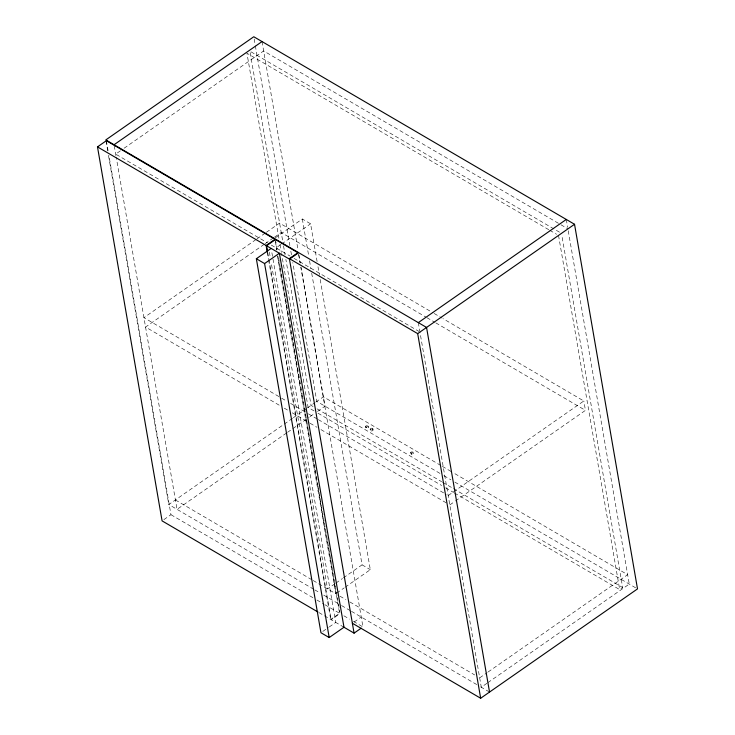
<?xml version="1.0" encoding="UTF-8"?>
<svg xmlns="http://www.w3.org/2000/svg" width="735" height="735" viewBox="0 0 735 735"><rect width="100%" height="100%" fill="white"/><g stroke="black" fill="none" stroke-linecap="round" stroke-linejoin="round"><path stroke-width="0.55" stroke-dasharray="3.67 2.76" d="M410.534 452.778L411.205 451.952L412.969 452.043L413.621 453.725L411.848 454.68L410.534 452.778L412.041 453.66L413.401 452.925M365.764 427.54L367.16 426.566A1.36 0.854 -9.8 0 1 368.327 427.66A1.36 0.854 -9.8 0 1 366.122 428.119L365.58 426.493L366.012 425.85L367.913 425.703A1.36 0.854 -9.8 0 1 367.399 427.145A1.36 0.854 -9.8 0 1 365.58 426.493M370.164 429.176L370.596 428.533A1.36 0.854 -9.8 0 1 372.608 428.45A1.36 0.854 -9.8 0 1 372.14 429.764L371.111 429.929A1.36 0.854 -9.8 0 1 370.164 429.176L370.339 430.214M120.365 150.85L115.68 154.111L267.31 242.761M124.114 148.231L263.654 50.945L559.978 224.193M256.028 239.518L143.931 317.667L280.696 397.626M256.974 238.866L265.445 232.958M266.392 232.297L279.576 223.1L433.191 312.917M264.242 244.296L145.558 327.047L280.338 405.849M265.188 243.643L273.659 237.736M274.605 237.074L281.202 232.48L425.887 317.079M275.276 237.846L302.333 218.984L310.583 223.807L317.217 262.23M280.724 244.617L276.057 247.879L276.443 250.139M281.652 243.974L310.583 223.807M313.808 589.314L168.793 504.532L292.493 418.362M293.357 417.691L306.541 408.568M307.405 407.897L314.975 402.688M315.903 402.036L323.4 396.817L441.331 465.769M286.622 432.961L177.043 509.355L116.213 157.152M287.56 432.309L309.095 417.296M310.032 416.635L313.781 414.025M317.529 411.416L325.017 406.189L301.038 267.347M163.859 519.645L170.961 514.693L108.899 155.388M448.185 495.555L583.829 400.988L443.095 318.705M335.013 583.719L327.553 588.919L271.123 262.266M335.95 583.066L342.482 578.509M343.41 577.857L362.079 564.847L311.704 273.236M449.802 504.927L454.515 501.647M455.452 500.985L585.446 410.36L583.829 400.988M336.731 593.09L344.191 587.89M345.128 587.237L370.321 569.671L319.56 275.8M318.871 612.558L330.704 619.476L339.579 613.284L277.913 256.239M343.989 627.24L331.163 619.743L340.039 613.55M322.794 631.448L328.343 627.58M329.271 626.937L335.748 622.416L271.537 250.681M354.141 622.003L361.243 617.051M479.67 677.863L487.167 672.635M488.104 671.983L627.644 574.696L453.229 472.724M454.515 493.029L619.697 589.608L622.664 587.541L561.871 235.604M486.91 683.32L481.296 687.234L419.869 331.65M487.847 682.668L629.27 584.077L567.843 228.484M560.97 224.772L567.907 228.833M559.5 232.186L249.9 51.174L282.736 241.282M548.788 229.715L246.942 53.232L278.997 238.82M549.762 230.285L556.57 234.263M434.183 313.496L442.112 318.126M426.879 317.658L434.808 322.288M435.8 322.867L585.446 410.36M271.279 245.077L290.104 256.092M294.073 258.408L418.941 331.411M442.323 466.348L452.236 472.146M439.98 473.404L316.776 401.374L292.787 262.524M443.94 475.72L450.877 479.78M454.846 482.096L637.511 588.9M313.064 406.529L311.08 405.371L285.869 259.391M317.015 408.844L441.652 481.71M442.635 482.289L452.53 488.077M453.523 488.656L622.664 587.541M314.056 410.911L308.121 407.438L281.542 253.538M318.016 413.217L441.652 485.513M445.612 487.82L453.523 492.45M281.689 398.205L286.641 401.108M290.61 403.423L307.46 413.272M308.443 413.851L317.364 419.069M318.356 419.648L446.2 494.398M284.298 408.164L288.267 410.479M292.227 412.804L309.077 422.653M310.069 423.231L317.005 427.283M320.965 429.608L447.817 503.769M362.079 564.847L370.321 569.671M175.426 499.975L312.191 579.943M313.174 580.521L335.969 593.843M339.938 596.168L345.882 599.641M349.851 601.956L474.718 674.969M314.8 589.893L319.753 592.796M323.722 595.111L340.562 604.96M341.554 605.539L350.476 610.757M351.468 611.336L476.712 684.561M480.653 686.867L489.538 692.058M170.961 514.693L312.963 597.72M316.904 600.026L323.804 604.06M324.796 604.639L339.579 613.284M343.861 615.783L349.584 619.136M353.406 621.369L362.952 626.946L300.799 267.108M413.621 453.725L412.482 452.861L411.389 452.99L411.177 454.46M566.29 219.453L567.65 227.354M558.517 235.402L619.697 589.608M418.307 322.619L419.749 330.952M317.998 266.75L319.367 274.669M302.333 218.984L308.773 256.276M309.554 260.806L310.923 268.716M262.037 41.573L298.107 250.415M298.888 254.926L300.257 262.827M298.548 254.08L300.11 263.121M254.181 39.01L255.155 44.651M255.348 45.781L289.866 245.591M290.839 251.232L291.62 255.743M283.517 245.812L285.088 254.87M279.971 244.479L281.34 252.399M275.441 239.555L277.196 249.725M278.565 257.636L280.127 266.676M280.32 267.806L286.567 303.959M286.76 305.089L293.008 341.242M293.201 342.372L302.177 394.355M302.379 395.485L308.617 431.638M308.819 432.768L315.058 468.921M315.26 470.051L317.796 484.742M317.989 485.872L324.236 522.034M324.429 523.164L330.676 559.317M330.869 560.447L337.117 596.6M337.31 597.73L339.846 612.42M275.377 241.549L276.737 249.459M277.426 255.789L335.794 593.742M269.368 252.096L270.342 257.746M267.733 252.528L331.163 619.743M267.274 252.261L268.45 259.032M268.642 260.162L330.704 619.476M114.247 145.778L116.011 156.022M106.364 140.697L108.118 150.868M106.015 141.037L107.769 151.199M108.541 155.719L168.793 504.532M372.82 428.735L373.031 430.003A1.36 0.854 -9.8 0 1 371.294 430.967L370.495 430.637A1.36 0.854 -9.8 0 1 371.386 429.295A1.36 0.854 -9.8 0 1 373.031 430.003M368.235 426.061L368.456 427.32"/><path stroke-width="1.1" d="M317.887 611.979L162.086 520.885L97.489 146.89L106.364 140.697L274.982 239.288L266.107 245.481L267.274 252.261M114.063 144.731L262.037 41.573M267.54 251.398L266.566 245.747L275.441 239.555L298.355 252.95M329.197 637.557L264.591 263.562L279.392 253.244L343.989 627.24L329.197 637.557L320.947 632.734L256.35 258.738L271.142 248.421M361.179 628.186L354.077 633.138L289.379 258.619L298.263 252.427M297.464 253.566L289.471 259.143L266.566 245.747M418.307 322.619L566.29 219.453M574.531 224.276L637.511 588.9L480.662 698.25L417.682 333.626L574.531 224.276L253.786 36.75L105.812 139.916L426.557 327.442L489.538 692.058M289.379 258.619L417.682 333.626M97.489 146.89L266.107 245.481M256.35 258.738L264.591 263.562M352.368 623.243L480.662 698.25M343.576 627.001L354.077 633.138"/></g></svg>
